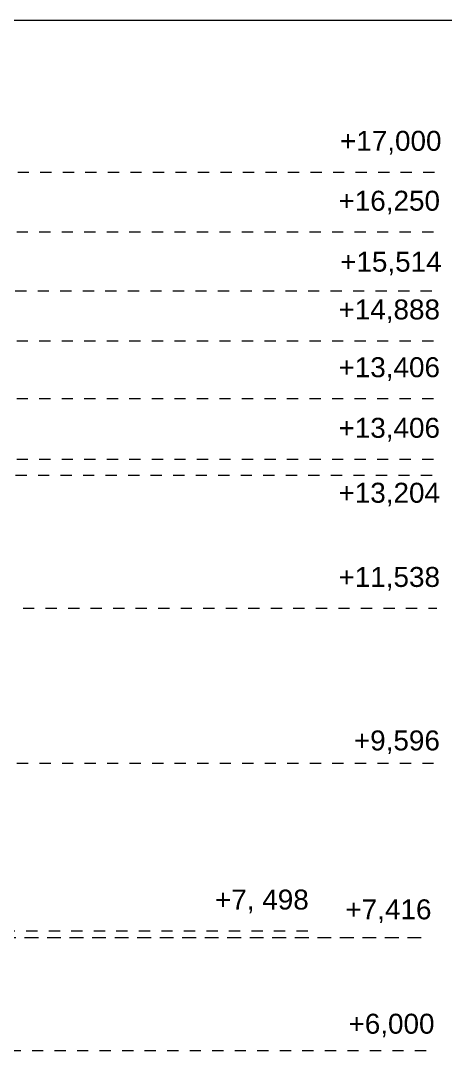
# Model space of a CAD drawing. Header units: millimetres. Extents: x -490789 to -449459, y 209001 to 327650.
# Drawn here: x -469456 to -464133, y 314753 to 327650 of the extents above; entities that cross this region are included whole.
import ezdxf

# ---------------------------------------------------------------- set-up
doc = ezdxf.new("R2010")
doc.units = ezdxf.units.MM
doc.header["$MEASUREMENT"] = 0
doc.linetypes.add('Штриховая', pattern=[282.222223, 141.111112, -141.111112])
for name, color, linetype, lineweight in [('0_Ном_пера__7_Ном_пера__7_Ном_пера__7_Ном_пера__7_Ном_пера__7_Ном_пера__7_Ном_пера__7_Ном_пера__7_Ном_пера__7_Ном_пера__7_Ном_пера__7_Ном_пера__7_Ном_пера__7_Ном_пера__7_Ном_пера__7_Ном._пера__7_Ном._пера__7_Ном._пера__7_Ном._пера__7_Ном._пера__7_Ном._пера__7', 7, 'Continuous', 18), ('11EXPLICACIA_Ном_пера__7_Ном_пера__7_Ном_пера__7_Ном_пера__7_Ном_пера__7_Ном_пера__7_Ном_пера__7_Ном_пера__7_Ном_пера__7_Ном_пера__7_Ном._пера__7_Ном_пера__7_Ном._пера__7_Ном_пера__7_Ном._пера__7_Ном_пера__7_Ном_пера__7_Ном_пера__7_Ном_пера__7_Ном._пера_8_Ном._пера__7', 7, 'Continuous', 18), ('Line 0.25_Ном_пера__7_Ном_пера__7_Ном_пера__7_Ном_пера__7_Ном_пера__7_Ном_пера__7_Ном_пера__7_Ном_пера__7_Ном_пера__7_Ном_пера__7_Ном_пера__7_Ном._пера__7_Ном._пера__7_Ном._пера__7_Ном._пера__7_Ном._пера__102_Ном._пера__102', 102, 'Continuous', 18)]:
    doc.layers.add(name, color=color, linetype=linetype, lineweight=lineweight)
doc.styles.add('СГЕНЕРИР_СТИЛЬ_1', font='')
doc.styles.get('СГЕНЕРИР_СТИЛЬ_1').set_extended_font_data('Arial')

msp = doc.modelspace()

# ---------------------------------------------------------------- linework, layer by layer
at = {"layer": '11EXPLICACIA_Ном_пера__7_Ном_пера__7_Ном_пера__7_Ном_пера__7_Ном_пера__7_Ном_пера__7_Ном_пера__7_Ном_пера__7_Ном_пера__7_Ном_пера__7_Ном._пера__7_Ном_пера__7_Ном._пера__7_Ном_пера__7_Ном._пера__7_Ном_пера__7_Ном_пера__7_Ном_пера__7_Ном_пера__7_Ном._пера_8_Ном._пера__7', "linetype": 'Continuous'}
msp.add_line((-449575.6, 327650.1), (-488775.6, 327650.1), dxfattribs=at)
at = {"layer": 'Line 0.25_Ном_пера__7_Ном_пера__7_Ном_пера__7_Ном_пера__7_Ном_пера__7_Ном_пера__7_Ном_пера__7_Ном_пера__7_Ном_пера__7_Ном_пера__7_Ном_пера__7_Ном._пера__7_Ном._пера__7_Ном._пера__7_Ном._пера__7_Ном._пера__102_Ном._пера__102', "linetype": 'Штриховая'}
for p, q in [((-474007.6, 325753.4), (-464266.2, 325753.4)), ((-474020.5, 325003.3), (-464240.8, 325003.3)), ((-474039.1, 324267.4), (-464266.2, 324267.4)), ((-474020.5, 323641.7), (-464240.8, 323641.7)), ((-474020.5, 322918.2), (-464240.8, 322918.2)), ((-474020.5, 322159.4), (-464240.8, 322159.4)), ((-473188.8, 321957.2), (-464240.8, 321957.2)), ((-471683.2, 320291.8), (-464240.8, 320291.8)), ((-469783.6, 318349), (-464237.5, 318349)), ((-470514.4, 316251.3), (-465751.7, 316251.3)), ((-472792.8, 316169.4), (-464343.1, 316169.4)), ((-469938.3, 316169.4), (-464343.1, 316169.4)), ((-473828.4, 314753.4), (-464234.3, 314753.4))]:
    msp.add_line(p, q, dxfattribs=at)

# ---------------------------------------------------------------- texts
at = {"layer": '0_Ном_пера__7_Ном_пера__7_Ном_пера__7_Ном_пера__7_Ном_пера__7_Ном_пера__7_Ном_пера__7_Ном_пера__7_Ном_пера__7_Ном_пера__7_Ном_пера__7_Ном_пера__7_Ном_пера__7_Ном_пера__7_Ном_пера__7_Ном._пера__7_Ном._пера__7_Ном._пера__7_Ном._пера__7_Ном._пера__7_Ном._пера__7', "linetype": 'Continuous', "char_height": 250, "attachment_point": 7, "style": 'СГЕНЕРИР_СТИЛЬ_1'}
for s, insert in [('\\A1;{\\fArial|b0|i0|c204|p38;+17,000}', (-465454, 325972.7)), ('\\A1;{\\fArial|b0|i0|c204|p38;+16,250}', (-465472.8, 325222.8)), ('\\A1;{\\fArial|b0|i0|c204|p38;+15,514}', (-465452, 324459.2)), ('\\A1;{\\fArial|b0|i0|c204|p38;+14,888}', (-465472.8, 323861.3)), ('\\A1;{\\fArial|b0|i0|c204|p38;+13,406}', (-465472.8, 323137.7)), ('\\A1;{\\fArial|b0|i0|c204|p38;+13,406}', (-465472.8, 322378.9)), ('\\A1;{\\fArial|b0|i0|c204|p38;+13,204}', (-465472.8, 321565.7)), ('\\A1;{\\fArial|b0|i0|c204|p38;+11,538}', (-465472.8, 320511.3)), ('\\A1;{\\fArial|b0|i0|c204|p38;+9,596}', (-465279.8, 318463.8)), ('\\A1;{\\fArial|b0|i0|c204|p38;+7, 498}', (-467019.9, 316470.8)), ('\\A1;{\\fArial|b0|i0|c204|p38;+7,416}', (-465385.4, 316348.6)), ('\\A1;{\\fArial|b0|i0|c204|p38;+6,000}', (-465347.4, 314916.1))]:
    msp.add_mtext(s, dxfattribs=dict(at, insert=insert))

doc.saveas('drawing.dxf')
